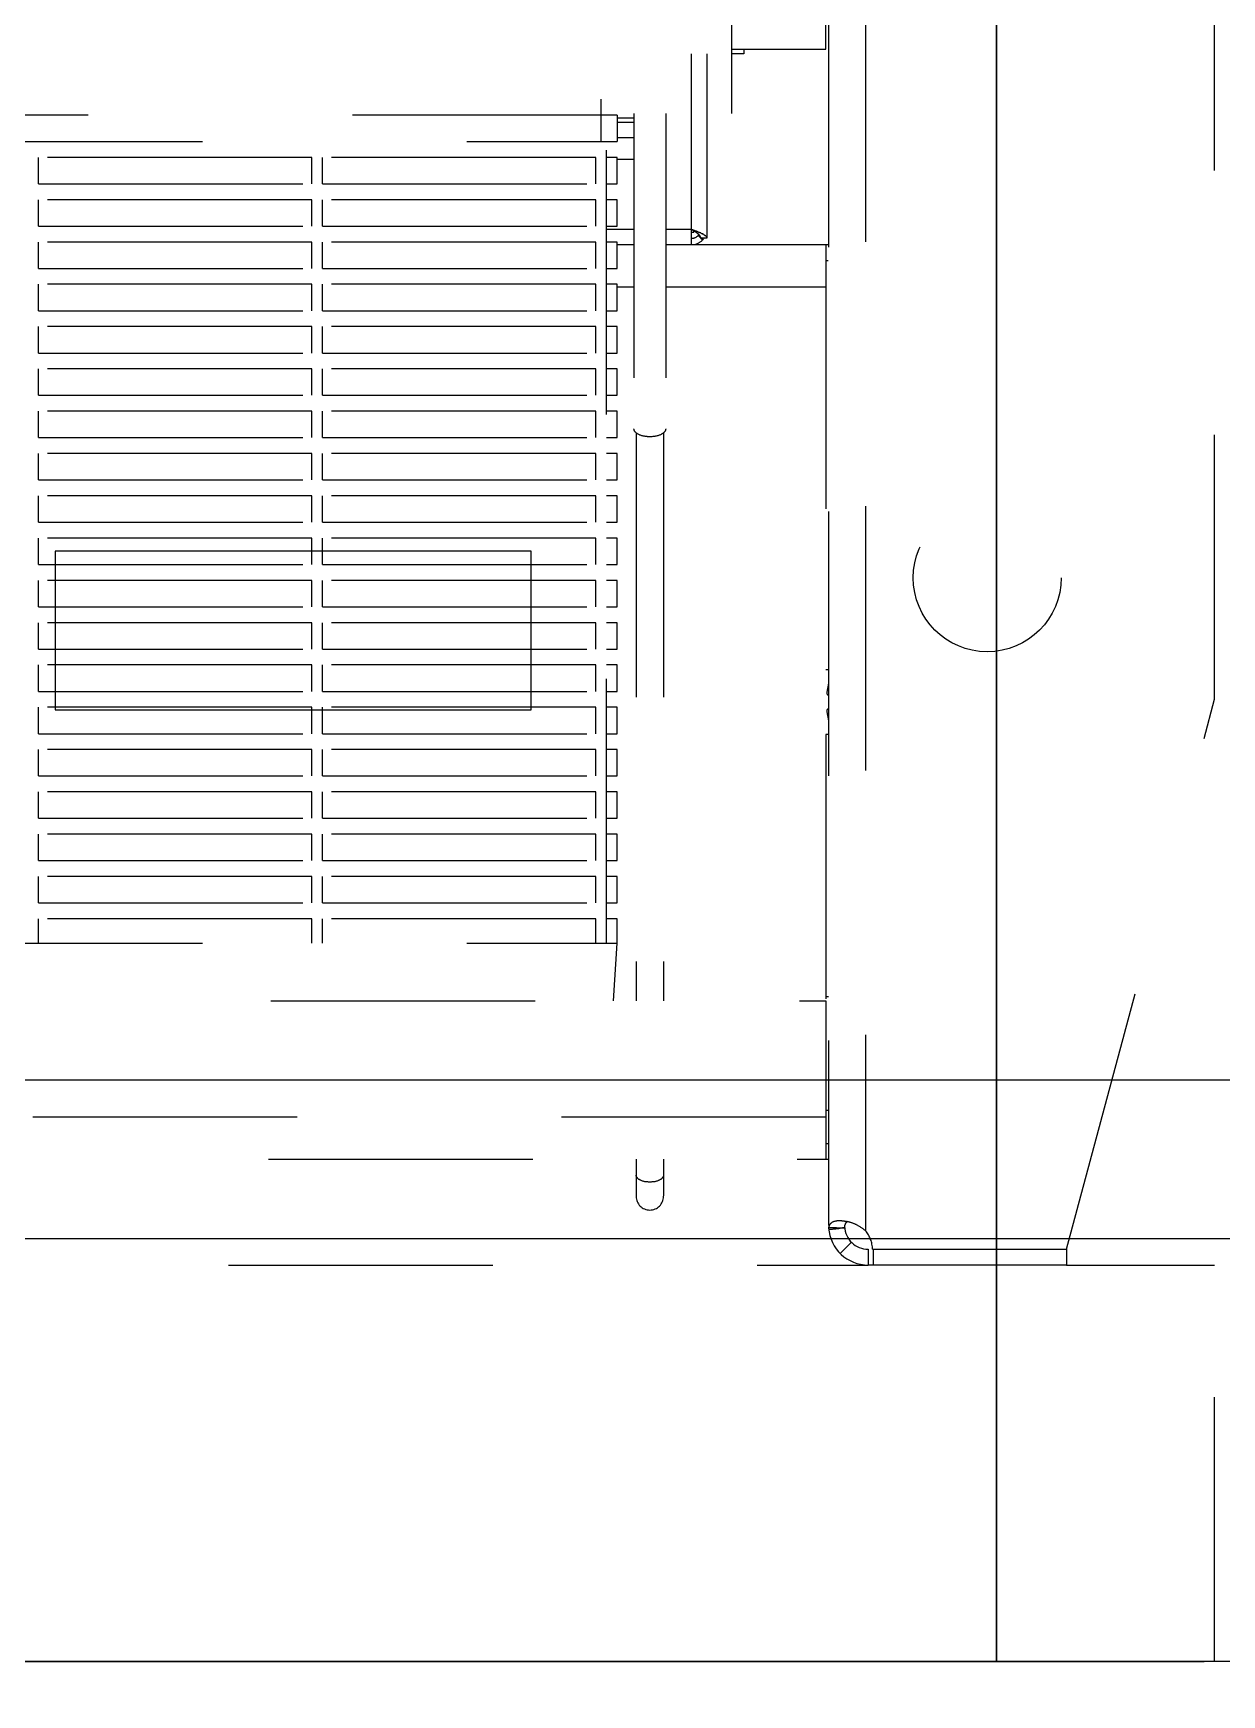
# Model space of a CAD drawing. Header units: millimetres. Extents: x 17886 to 18265, y -8727 to -7321.
# Drawn here: x 17948.745 to 17950.992, y -8152.056 to -8148.914 of the extents above; entities that cross this region are included whole.
import ezdxf

# ---------------------------------------------------------------- set-up
doc = ezdxf.new("R2010")
doc.units = ezdxf.units.MM
doc.linetypes.add('EPL_DASH', pattern=[1, 0.5, -0.5])
for name, color, linetype in [('1429459_RE01DXF_CONTINUOUS_LINE', 7, 'Continuous'), ('1729966_DXF_CONTINUOUS_LINE', 7, 'Continuous'), ('2543638_DXF_CONTINUOUS_LINE', 7, 'Continuous'), ('2630764_DKREDXF_CONTINUOUS_LINE', 7, 'Continuous'), ('2654754_DXF_CONTINUOUS_LINE', 7, 'Continuous'), ('2702101_DXF_CONTINUOUS_LINE', 7, 'Continuous'), ('3490706_DXF_CONTINUOUS_LINE', 7, 'Continuous'), ('3490708_DXF_CONTINUOUS_LINE', 7, 'Continuous'), ('3543613_DKREDXF_CONTINUOUS_LINE', 7, 'Continuous'), ('3570559_DXF_CONTINUOUS_LINE', 7, 'Continuous'), ('3570567_DXF_CONTINUOUS_LINE', 7, 'Continuous'), ('3570568_DXF_CONTINUOUS_LINE', 7, 'Continuous'), ('3570569_DXF_CONTINUOUS_LINE', 7, 'Continuous'), ('3K6060_DXF_CONTINUOUS_LINE', 7, 'Continuous'), ('4L6454_DXF_CONTINUOUS_LINE', 7, 'Continuous'), ('a_rahmen235', 7, 'Continuous')]:
    doc.layers.add(name, color=color, linetype=linetype)
doc.layers.add('CRTANJE', color=4, linetype='Continuous', lineweight=30)

msp = doc.modelspace()

# ---------------------------------------------------------------- linework, layer by layer
at = {"color": 6}
for points in [[(17952.28646, -8133.19343), (17942.28646, -8133.19343), (17942.28646, -8151.19343), (17952.28646, -8151.19343)], [(17951.98646, -8133.49343), (17942.58646, -8133.49343), (17942.58646, -8150.89343), (17951.98646, -8150.89343)], [(17948.78646, -8149.89343), (17948.78646, -8150.19343), (17949.68646, -8150.19343), (17949.68646, -8149.89343)]]:
    msp.add_lwpolyline(points, close=True, dxfattribs=at)
at = {"layer": '1429459_RE01DXF_CONTINUOUS_LINE', "color": 7, "linetype": 'EPL_DASH'}
for p, q in [((17949.88096, -8149.06543), (17949.88096, -8149.66181)), ((17949.94096, -8149.06543), (17949.94096, -8149.66181)), ((17949.88496, -8149.66928), (17949.88496, -8150.74343)), ((17949.93696, -8149.66928), (17949.93696, -8150.74343)), ((17949.88496, -8151.04343), (17949.88496, -8151.11262)), ((17949.93696, -8151.04343), (17949.93696, -8151.11262))]:
    msp.add_line(p, q, dxfattribs=at)
msp.add_arc((17949.91096, -8151.11343), 0.026, 180, 0, dxfattribs=at)
for points in [[(17949.88142, -8149.66441), (17949.88113, -8149.66358), (17949.88096, -8149.66269), (17949.88096, -8149.66181)], [(17949.88495, -8149.66929), (17949.88344, -8149.66797), (17949.88209, -8149.66631), (17949.88142, -8149.66441)], [(17949.94051, -8149.66441), (17949.93984, -8149.66631), (17949.93849, -8149.66797), (17949.93697, -8149.66929)], [(17949.94096, -8149.66181), (17949.94096, -8149.66269), (17949.9408, -8149.66358), (17949.94051, -8149.66441)]]:
    msp.add_open_spline(points, degree=3, dxfattribs=at)
for points, knots in [([(17949.91096, -8149.67681), (17949.90837, -8149.67681), (17949.89935, -8149.6762), (17949.88987, -8149.67356), (17949.88495, -8149.66929)], [0, 0, 0, 0, 0.2850859, 1, 1, 1, 1]), ([(17949.93697, -8149.66929), (17949.93554, -8149.67053), (17949.92769, -8149.67538), (17949.91819, -8149.67681), (17949.91096, -8149.67681)], [0, 0, 0, 0, 0.2079275, 1, 1, 1, 1]), ([(17949.91096, -8151.08643), (17949.9047, -8151.08643), (17949.89471, -8151.08551), (17949.88496, -8151.07741), (17949.88496, -8151.07343)], [0, 0, 0, 0, 0.6113239, 1, 1, 1, 1]), ([(17949.93696, -8151.07343), (17949.93696, -8151.07741), (17949.92721, -8151.08551), (17949.91722, -8151.08643), (17949.91096, -8151.08643)], [0, 0, 0, 0, 0.3886761, 1, 1, 1, 1])]:
    msp.add_open_spline(points, degree=3, knots=knots, dxfattribs=at)
at = {"layer": '1729966_DXF_CONTINUOUS_LINE', "color": 7, "linetype": 'EPL_DASH'}
msp.add_line((17949.88096, -8149.15243), (17949.84896, -8149.15243), dxfattribs=at)
at = {"layer": '2543638_DXF_CONTINUOUS_LINE', "color": 7, "linetype": 'EPL_DASH'}
for p, q in [((17950.24896, -8150.73593), (17950.24396, -8150.73593)), ((17950.24896, -8150.95093), (17950.24396, -8150.95093))]:
    msp.add_line(p, q, dxfattribs=at)
at = {"layer": '2630764_DKREDXF_CONTINUOUS_LINE', "color": 7, "linetype": 'EPL_DASH'}
for p, q in [((17950.08896, -8148.94343), (17950.08896, -8148.95243)), ((17950.08896, -8148.95243), (17950.06596, -8148.95243))]:
    msp.add_line(p, q, dxfattribs=at)
at = {"layer": '2654754_DXF_CONTINUOUS_LINE', "color": 3, "linetype": 'EPL_DASH'}
msp.add_line((17950.06596, -8149.06543), (17950.06596, -8148.81543), dxfattribs=at)
at = {"layer": '2702101_DXF_CONTINUOUS_LINE', "color": 7, "linetype": 'EPL_DASH'}
for p, q in [((17946.11396, -8151.24343), (17950.32396, -8151.24343)), ((17950.69896, -8151.24343), (17950.97896, -8151.24343)), ((17950.97896, -8151.99343), (17950.97896, -8151.24343)), ((17945.45896, -8151.99343), (17950.97896, -8151.99343))]:
    msp.add_line(p, q, dxfattribs=at)
at = {"layer": '3490706_DXF_CONTINUOUS_LINE', "color": 3, "linetype": 'EPL_DASH'}
for p, q in [((17949.98996, -8149.31343), (17949.98996, -8148.95243)), ((17950.01896, -8148.95243), (17950.01896, -8149.30143)), ((17949.82896, -8149.28443), (17949.88096, -8149.28443)), ((17949.94096, -8149.28443), (17949.98996, -8149.28443))]:
    msp.add_line(p, q, dxfattribs=at)
at = {"layer": '3490706_DXF_CONTINUOUS_LINE', "color": 7, "linetype": 'EPL_DASH'}
for p, q in [((17950.00228, -8149.29615), (17950.00642, -8149.30008)), ((17950.01896, -8149.30143), (17950.00696, -8149.30143)), ((17950.00738, -8149.30099), (17950.01098, -8149.30442))]:
    msp.add_line(p, q, dxfattribs=at)
at = {"layer": '3490706_DXF_CONTINUOUS_LINE', "color": 3, "linetype": 'EPL_DASH'}
for centre, radius, start, end in [((17949.9657, -8149.3808), 0.09863, 65.07307, 65.86713), ((17949.98834, -8149.33497), 0.0475, 59.67695, 62.23759), ((17949.98996, -8149.28443), 0.029, 285.65036, 323.67337), ((17950.00693, -8149.30728), 0.01409, 45.77234, 48.94795)]:
    msp.add_arc(centre, radius, start, end, dxfattribs=at)
at = {"layer": '3490706_DXF_CONTINUOUS_LINE', "color": 7, "linetype": 'EPL_DASH'}
msp.add_arc((17949.98996, -8149.28443), 0.017, 270, 323.15756, dxfattribs=at)
for points in [[(17949.98996, -8149.28443), (17949.99359, -8149.28674), (17949.99726, -8149.28902), (17950.00059, -8149.29174)], [(17950.00469, -8149.29576), (17950.00594, -8149.29737), (17950.00696, -8149.2994), (17950.00696, -8149.30143)]]:
    msp.add_open_spline(points, degree=3, dxfattribs=at)
at = {"layer": '3490706_DXF_CONTINUOUS_LINE', "color": 3, "linetype": 'EPL_DASH'}
for points in [[(17949.98996, -8149.28443), (17949.99367, -8149.28582), (17949.99739, -8149.2872), (17950.00106, -8149.28868)], [(17950.00106, -8149.28868), (17950.00273, -8149.28935), (17950.00439, -8149.29005), (17950.00603, -8149.29079)]]:
    msp.add_open_spline(points, degree=3, dxfattribs=at)
at = {"layer": '3490706_DXF_CONTINUOUS_LINE', "color": 7, "linetype": 'EPL_DASH'}
for points, knots in [([(17950.00059, -8149.29174), (17950.00115, -8149.2922), (17950.00219, -8149.29309), (17950.00318, -8149.29406), (17950.00363, -8149.29454)], [0, 0, 0, 0, 0.5179897, 1, 1, 1, 1]), ([(17950.00363, -8149.29454), (17950.00382, -8149.29474), (17950.00418, -8149.29514), (17950.00452, -8149.29556), (17950.00469, -8149.29576)], [0, 0, 0, 0, 0.5092799, 1, 1, 1, 1])]:
    msp.add_open_spline(points, degree=3, knots=knots, dxfattribs=at)
at = {"layer": '3490706_DXF_CONTINUOUS_LINE', "color": 3, "linetype": 'EPL_DASH'}
for points, knots in [([(17950.00727, -8149.29135), (17950.00782, -8149.29161), (17950.0089, -8149.29212), (17950.00996, -8149.29266), (17950.01047, -8149.29293)], [0, 0, 0, 0, 0.5126977, 1, 1, 1, 1]), ([(17950.01232, -8149.29396), (17950.01305, -8149.29438), (17950.01438, -8149.29522), (17950.01563, -8149.29617), (17950.01618, -8149.29665)], [0, 0, 0, 0, 0.532716, 1, 1, 1, 1]), ([(17950.01676, -8149.29718), (17950.01727, -8149.29769), (17950.01816, -8149.2987), (17950.01873, -8149.29993), (17950.01886, -8149.30052)], [0, 0, 0, 0, 0.5441616, 1, 1, 1, 1]), ([(17950.01886, -8149.30052), (17950.01889, -8149.30067), (17950.01895, -8149.30098), (17950.01896, -8149.30128), (17950.01896, -8149.30143)], [0, 0, 0, 0, 0.5031375, 1, 1, 1, 1])]:
    msp.add_open_spline(points, degree=3, knots=knots, dxfattribs=at)
at = {"layer": '3490708_DXF_CONTINUOUS_LINE', "color": 7, "linetype": 'EPL_DASH'}
for p, q in [((17949.98996, -8149.2898), (17949.99396, -8149.2898)), ((17949.99396, -8149.2898), (17949.99396, -8149.2871))]:
    msp.add_line(p, q, dxfattribs=at)
at = {"layer": '3543613_DKREDXF_CONTINUOUS_LINE', "color": 7, "linetype": 'EPL_DASH'}
for p, q in [((17949.81896, -8149.11843), (17949.81896, -8149.03843)), ((17949.84896, -8149.06843), (17946.56496, -8149.06843)), ((17949.84896, -8149.06843), (17949.84896, -8149.11843)), ((17946.56496, -8149.11843), (17949.84896, -8149.11843)), ((17949.82896, -8150.63443), (17949.82896, -8149.11843)), ((17949.27196, -8149.14843), (17948.75496, -8149.14843)), ((17948.75496, -8149.19843), (17948.75496, -8149.14843)), ((17949.27196, -8149.19843), (17949.27196, -8149.14843)), ((17949.80896, -8149.14843), (17949.29196, -8149.14843)), ((17949.29196, -8149.19843), (17949.29196, -8149.14843)), ((17949.80896, -8149.19843), (17949.80896, -8149.14843)), ((17949.84896, -8149.14843), (17949.82896, -8149.14843)), ((17949.84896, -8149.19843), (17949.84896, -8149.14843)), ((17948.75496, -8149.19843), (17949.27196, -8149.19843)), ((17949.29196, -8149.19843), (17949.80896, -8149.19843)), ((17949.82896, -8149.19843), (17949.84896, -8149.19843)), ((17949.27196, -8149.22843), (17948.75496, -8149.22843)), ((17948.75496, -8149.27843), (17948.75496, -8149.22843)), ((17949.27196, -8149.27843), (17949.27196, -8149.22843)), ((17949.80896, -8149.22843), (17949.29196, -8149.22843)), ((17949.29196, -8149.27843), (17949.29196, -8149.22843)), ((17949.80896, -8149.27843), (17949.80896, -8149.22843)), ((17949.84896, -8149.22843), (17949.82896, -8149.22843)), ((17949.84896, -8149.27843), (17949.84896, -8149.22843)), ((17948.75496, -8149.27843), (17949.27196, -8149.27843)), ((17949.29196, -8149.27843), (17949.80896, -8149.27843)), ((17949.82896, -8149.27843), (17949.84896, -8149.27843)), ((17949.27196, -8149.30843), (17948.75496, -8149.30843)), ((17948.75496, -8149.35843), (17948.75496, -8149.30843)), ((17949.27196, -8149.35843), (17949.27196, -8149.30843)), ((17949.80896, -8149.30843), (17949.29196, -8149.30843)), ((17949.29196, -8149.35843), (17949.29196, -8149.30843)), ((17949.80896, -8149.35843), (17949.80896, -8149.30843)), ((17949.84896, -8149.30843), (17949.82896, -8149.30843)), ((17949.84896, -8149.35843), (17949.84896, -8149.30843)), ((17948.75496, -8149.35843), (17949.27196, -8149.35843)), ((17949.29196, -8149.35843), (17949.80896, -8149.35843)), ((17949.82896, -8149.35843), (17949.84896, -8149.35843)), ((17949.27196, -8149.38843), (17948.75496, -8149.38843)), ((17948.75496, -8149.43843), (17948.75496, -8149.38843)), ((17949.27196, -8149.43843), (17949.27196, -8149.38843)), ((17949.80896, -8149.38843), (17949.29196, -8149.38843)), ((17949.29196, -8149.43843), (17949.29196, -8149.38843)), ((17949.80896, -8149.43843), (17949.80896, -8149.38843)), ((17949.84896, -8149.38843), (17949.82896, -8149.38843)), ((17949.84896, -8149.43843), (17949.84896, -8149.38843)), ((17948.75496, -8149.43843), (17949.27196, -8149.43843)), ((17949.29196, -8149.43843), (17949.80896, -8149.43843)), ((17949.82896, -8149.43843), (17949.84896, -8149.43843)), ((17949.27196, -8149.46843), (17948.75496, -8149.46843)), ((17948.75496, -8149.51843), (17948.75496, -8149.46843)), ((17949.27196, -8149.51843), (17949.27196, -8149.46843)), ((17949.80896, -8149.46843), (17949.29196, -8149.46843)), ((17949.29196, -8149.51843), (17949.29196, -8149.46843)), ((17949.80896, -8149.51843), (17949.80896, -8149.46843)), ((17949.84896, -8149.46843), (17949.82896, -8149.46843)), ((17949.84896, -8149.51843), (17949.84896, -8149.46843)), ((17948.75496, -8149.51843), (17949.27196, -8149.51843)), ((17949.29196, -8149.51843), (17949.80896, -8149.51843)), ((17949.82896, -8149.51843), (17949.84896, -8149.51843)), ((17949.27196, -8149.54843), (17948.75496, -8149.54843)), ((17948.75496, -8149.59843), (17948.75496, -8149.54843)), ((17949.27196, -8149.59843), (17949.27196, -8149.54843)), ((17949.80896, -8149.54843), (17949.29196, -8149.54843)), ((17949.29196, -8149.59843), (17949.29196, -8149.54843)), ((17949.80896, -8149.59843), (17949.80896, -8149.54843)), ((17949.84896, -8149.54843), (17949.82896, -8149.54843)), ((17949.84896, -8149.59843), (17949.84896, -8149.54843)), ((17948.75496, -8149.59843), (17949.27196, -8149.59843)), ((17949.29196, -8149.59843), (17949.80896, -8149.59843)), ((17949.82896, -8149.59843), (17949.84896, -8149.59843)), ((17949.27196, -8149.62843), (17948.75496, -8149.62843)), ((17948.75496, -8149.67843), (17948.75496, -8149.62843)), ((17949.27196, -8149.67843), (17949.27196, -8149.62843)), ((17949.80896, -8149.62843), (17949.29196, -8149.62843)), ((17949.29196, -8149.67843), (17949.29196, -8149.62843)), ((17949.80896, -8149.67843), (17949.80896, -8149.62843)), ((17949.84896, -8149.62843), (17949.82896, -8149.62843)), ((17949.84896, -8149.67843), (17949.84896, -8149.62843)), ((17948.75496, -8149.67843), (17949.27196, -8149.67843)), ((17949.29196, -8149.67843), (17949.80896, -8149.67843)), ((17949.82896, -8149.67843), (17949.84896, -8149.67843)), ((17949.27196, -8149.70843), (17948.75496, -8149.70843)), ((17948.75496, -8149.75843), (17948.75496, -8149.70843)), ((17949.27196, -8149.75843), (17949.27196, -8149.70843)), ((17949.80896, -8149.70843), (17949.29196, -8149.70843)), ((17949.29196, -8149.75843), (17949.29196, -8149.70843)), ((17949.80896, -8149.75843), (17949.80896, -8149.70843)), ((17949.84896, -8149.70843), (17949.82896, -8149.70843)), ((17949.84896, -8149.75843), (17949.84896, -8149.70843)), ((17948.75496, -8149.75843), (17949.27196, -8149.75843)), ((17949.29196, -8149.75843), (17949.80896, -8149.75843)), ((17949.82896, -8149.75843), (17949.84896, -8149.75843)), ((17949.27196, -8149.78843), (17948.75496, -8149.78843)), ((17948.75496, -8149.83843), (17948.75496, -8149.78843)), ((17949.27196, -8149.83843), (17949.27196, -8149.78843)), ((17949.80896, -8149.78843), (17949.29196, -8149.78843)), ((17949.29196, -8149.83843), (17949.29196, -8149.78843)), ((17949.80896, -8149.83843), (17949.80896, -8149.78843)), ((17949.84896, -8149.78843), (17949.82896, -8149.78843)), ((17949.84896, -8149.83843), (17949.84896, -8149.78843)), ((17948.75496, -8149.83843), (17949.27196, -8149.83843)), ((17949.29196, -8149.83843), (17949.80896, -8149.83843)), ((17949.82896, -8149.83843), (17949.84896, -8149.83843)), ((17949.27196, -8149.86843), (17948.75496, -8149.86843)), ((17948.75496, -8149.91843), (17948.75496, -8149.86843)), ((17949.27196, -8149.91843), (17949.27196, -8149.86843)), ((17949.80896, -8149.86843), (17949.29196, -8149.86843)), ((17949.29196, -8149.91843), (17949.29196, -8149.86843)), ((17949.80896, -8149.91843), (17949.80896, -8149.86843)), ((17949.84896, -8149.86843), (17949.82896, -8149.86843)), ((17949.84896, -8149.91843), (17949.84896, -8149.86843)), ((17948.75496, -8149.91843), (17949.27196, -8149.91843)), ((17949.29196, -8149.91843), (17949.80896, -8149.91843)), ((17949.82896, -8149.91843), (17949.84896, -8149.91843)), ((17949.27196, -8149.94843), (17948.75496, -8149.94843)), ((17948.75496, -8149.99843), (17948.75496, -8149.94843)), ((17949.27196, -8149.99843), (17949.27196, -8149.94843)), ((17949.80896, -8149.94843), (17949.29196, -8149.94843)), ((17949.29196, -8149.99843), (17949.29196, -8149.94843)), ((17949.80896, -8149.99843), (17949.80896, -8149.94843)), ((17949.84896, -8149.94843), (17949.82896, -8149.94843)), ((17949.84896, -8149.99843), (17949.84896, -8149.94843)), ((17948.75496, -8149.99843), (17949.27196, -8149.99843)), ((17949.29196, -8149.99843), (17949.80896, -8149.99843)), ((17949.82896, -8149.99843), (17949.84896, -8149.99843)), ((17949.27196, -8150.02843), (17948.75496, -8150.02843)), ((17948.75496, -8150.07843), (17948.75496, -8150.02843)), ((17949.27196, -8150.07843), (17949.27196, -8150.02843)), ((17949.80896, -8150.02843), (17949.29196, -8150.02843)), ((17949.29196, -8150.07843), (17949.29196, -8150.02843)), ((17949.80896, -8150.07843), (17949.80896, -8150.02843)), ((17949.84896, -8150.02843), (17949.82896, -8150.02843)), ((17949.84896, -8150.07843), (17949.84896, -8150.02843)), ((17948.75496, -8150.07843), (17949.27196, -8150.07843)), ((17949.29196, -8150.07843), (17949.80896, -8150.07843)), ((17949.82896, -8150.07843), (17949.84896, -8150.07843)), ((17949.27196, -8150.10843), (17948.75496, -8150.10843)), ((17948.75496, -8150.15843), (17948.75496, -8150.10843)), ((17949.27196, -8150.15843), (17949.27196, -8150.10843)), ((17949.80896, -8150.10843), (17949.29196, -8150.10843)), ((17949.29196, -8150.15843), (17949.29196, -8150.10843)), ((17949.80896, -8150.15843), (17949.80896, -8150.10843)), ((17949.84896, -8150.10843), (17949.82896, -8150.10843)), ((17949.84896, -8150.15843), (17949.84896, -8150.10843)), ((17948.75496, -8150.15843), (17949.27196, -8150.15843)), ((17949.29196, -8150.15843), (17949.80896, -8150.15843)), ((17949.82896, -8150.15843), (17949.84896, -8150.15843)), ((17949.27196, -8150.18843), (17948.75496, -8150.18843)), ((17948.75496, -8150.23843), (17948.75496, -8150.18843)), ((17949.27196, -8150.23843), (17949.27196, -8150.18843)), ((17949.80896, -8150.18843), (17949.29196, -8150.18843)), ((17949.29196, -8150.23843), (17949.29196, -8150.18843)), ((17949.80896, -8150.23843), (17949.80896, -8150.18843)), ((17949.84896, -8150.18843), (17949.82896, -8150.18843)), ((17949.84896, -8150.23843), (17949.84896, -8150.18843)), ((17948.75496, -8150.23843), (17949.27196, -8150.23843)), ((17949.29196, -8150.23843), (17949.80896, -8150.23843)), ((17949.82896, -8150.23843), (17949.84896, -8150.23843)), ((17949.27196, -8150.26843), (17948.75496, -8150.26843)), ((17948.75496, -8150.31843), (17948.75496, -8150.26843)), ((17949.27196, -8150.31843), (17949.27196, -8150.26843)), ((17949.80896, -8150.26843), (17949.29196, -8150.26843)), ((17949.29196, -8150.31843), (17949.29196, -8150.26843)), ((17949.80896, -8150.31843), (17949.80896, -8150.26843)), ((17949.84896, -8150.26843), (17949.82896, -8150.26843)), ((17949.84896, -8150.31843), (17949.84896, -8150.26843)), ((17948.75496, -8150.31843), (17949.27196, -8150.31843)), ((17949.29196, -8150.31843), (17949.80896, -8150.31843)), ((17949.82896, -8150.31843), (17949.84896, -8150.31843)), ((17949.27196, -8150.34843), (17948.75496, -8150.34843)), ((17948.75496, -8150.39843), (17948.75496, -8150.34843)), ((17949.27196, -8150.39843), (17949.27196, -8150.34843)), ((17949.80896, -8150.34843), (17949.29196, -8150.34843)), ((17949.29196, -8150.39843), (17949.29196, -8150.34843)), ((17949.80896, -8150.39843), (17949.80896, -8150.34843)), ((17949.84896, -8150.34843), (17949.82896, -8150.34843)), ((17949.84896, -8150.39843), (17949.84896, -8150.34843)), ((17948.75496, -8150.39843), (17949.27196, -8150.39843)), ((17949.29196, -8150.39843), (17949.80896, -8150.39843)), ((17949.82896, -8150.39843), (17949.84896, -8150.39843)), ((17949.27196, -8150.42843), (17948.75496, -8150.42843)), ((17948.75496, -8150.47843), (17948.75496, -8150.42843)), ((17949.27196, -8150.47843), (17949.27196, -8150.42843)), ((17949.80896, -8150.42843), (17949.29196, -8150.42843)), ((17949.29196, -8150.47843), (17949.29196, -8150.42843)), ((17949.80896, -8150.47843), (17949.80896, -8150.42843)), ((17949.84896, -8150.42843), (17949.82896, -8150.42843)), ((17949.84896, -8150.47843), (17949.84896, -8150.42843)), ((17948.75496, -8150.47843), (17949.27196, -8150.47843)), ((17949.29196, -8150.47843), (17949.80896, -8150.47843)), ((17949.82896, -8150.47843), (17949.84896, -8150.47843)), ((17949.27196, -8150.50843), (17948.75496, -8150.50843)), ((17948.75496, -8150.55843), (17948.75496, -8150.50843)), ((17949.27196, -8150.55843), (17949.27196, -8150.50843)), ((17949.80896, -8150.50843), (17949.29196, -8150.50843)), ((17949.29196, -8150.55843), (17949.29196, -8150.50843)), ((17949.80896, -8150.55843), (17949.80896, -8150.50843)), ((17949.84896, -8150.50843), (17949.82896, -8150.50843)), ((17949.84896, -8150.55843), (17949.84896, -8150.50843)), ((17948.75496, -8150.55843), (17949.27196, -8150.55843)), ((17949.29196, -8150.55843), (17949.80896, -8150.55843)), ((17949.82896, -8150.55843), (17949.84896, -8150.55843)), ((17949.27196, -8150.58843), (17948.75496, -8150.58843)), ((17948.75496, -8150.63443), (17948.75496, -8150.58843)), ((17949.27196, -8150.63443), (17949.27196, -8150.58843)), ((17949.80896, -8150.58843), (17949.29196, -8150.58843)), ((17949.29196, -8150.63443), (17949.29196, -8150.58843)), ((17949.80896, -8150.63443), (17949.80896, -8150.58843)), ((17949.84896, -8150.58843), (17949.82896, -8150.58843)), ((17949.84896, -8150.63443), (17949.84896, -8150.58843)), ((17946.56496, -8150.63443), (17949.84896, -8150.63443)), ((17949.8422, -8150.74343), (17949.84896, -8150.63443))]:
    msp.add_line(p, q, dxfattribs=at)
at = {"layer": '3570559_DXF_CONTINUOUS_LINE', "color": 7, "linetype": 'EPL_DASH'}
for p, q in [((17950.24396, -8148.94343), (17950.24396, -8148.85343)), ((17950.06596, -8148.94343), (17950.24396, -8148.94343))]:
    msp.add_line(p, q, dxfattribs=at)
at = {"layer": '3570567_DXF_CONTINUOUS_LINE', "color": 7, "linetype": 'EPL_DASH'}
for p, q in [((17949.84896, -8149.31343), (17949.88096, -8149.31343)), ((17949.94096, -8149.31343), (17950.24816, -8149.31343)), ((17950.24396, -8149.31343), (17950.24396, -8150.11693)), ((17949.84896, -8149.39343), (17949.88096, -8149.39343)), ((17949.94096, -8149.39343), (17950.24396, -8149.39343)), ((17950.24396, -8150.11693), (17950.24816, -8150.11693)), ((17950.24896, -8150.14289), (17950.24546, -8150.15993)), ((17950.24546, -8150.19694), (17950.24896, -8150.21397)), ((17950.24816, -8150.23993), (17950.24396, -8150.23993)), ((17950.24396, -8150.23993), (17950.24396, -8150.74343))]:
    msp.add_line(p, q, dxfattribs=at)
at = {"layer": '3570567_DXF_CONTINUOUS_LINE', "color": 3, "linetype": 'EPL_DASH'}
msp.add_line((17950.24396, -8149.34343), (17950.24816, -8149.34343), dxfattribs=at)
at = {"layer": '3570567_DXF_CONTINUOUS_LINE', "color": 7, "linetype": 'EPL_DASH'}
for centre, start, end in [((17950.25036, -8150.16093), 168.39561, 252.27453), ((17950.25036, -8150.19593), 107.72547, 191.60439)]:
    msp.add_arc(centre, 0.005, start, end, dxfattribs=at)
at = {"layer": '3570568_DXF_CONTINUOUS_LINE', "color": 7, "linetype": 'EPL_DASH'}
for p, q in [((17946.19396, -8150.74343), (17950.24396, -8150.74343)), ((17950.24396, -8150.74343), (17950.24396, -8151.04343)), ((17950.24396, -8150.96343), (17946.19396, -8150.96343)), ((17946.18976, -8151.04343), (17950.25036, -8151.04343))]:
    msp.add_line(p, q, dxfattribs=at)
at = {"layer": '3570568_DXF_CONTINUOUS_LINE', "color": 3, "linetype": 'EPL_DASH'}
msp.add_line((17950.24396, -8151.01343), (17950.25036, -8151.01343), dxfattribs=at)
at = {"layer": '3570569_DXF_CONTINUOUS_LINE', "color": 7, "linetype": 'EPL_DASH'}
for p, q in [((17950.97896, -8150.17343), (17950.97896, -8148.74343)), ((17950.24896, -8148.81843), (17950.24896, -8151.16843)), ((17950.31896, -8148.80815), (17950.31896, -8151.17872)), ((17950.69896, -8151.21343), (17950.97896, -8150.17343)), ((17950.27303, -8151.17359), (17950.27097, -8151.1738)), ((17950.29214, -8151.20025), (17950.27093, -8151.22146)), ((17950.32396, -8151.21343), (17950.32396, -8151.24343)), ((17950.33202, -8151.21343), (17950.69896, -8151.21343)), ((17950.33306, -8151.21343), (17950.33306, -8151.24343)), ((17950.69896, -8151.21343), (17950.69896, -8151.24343)), ((17950.69896, -8151.24343), (17950.32396, -8151.24343))]:
    msp.add_line(p, q, dxfattribs=at)
msp.add_circle((17950.54896, -8149.94343), 0.14, dxfattribs=at)
for centre, radius, start, end in [((17950.32396, -8151.16843), 0.075, 183.86507, 270), ((17949.18491, -8140.64618), 10.58349, 275.772304, 275.889977), ((17950.3761, -8152.18223), 1.0139, 95.48486, 95.83494), ((17950.2646, -8151.24454), 0.08565, 64.85228, 76.36466), ((17950.27702, -8151.2143), 0.055, 0.90375, 40.31088)]:
    msp.add_arc(centre, radius, start, end, dxfattribs=at)
at = {"layer": '3570569_DXF_CONTINUOUS_LINE', "color": 3, "linetype": 'EPL_DASH'}
msp.add_arc((17950.32396, -8151.16843), 0.045, 182.91724, 270, dxfattribs=at)
at = {"layer": '3570569_DXF_CONTINUOUS_LINE', "color": 7, "linetype": 'EPL_DASH'}
for points in [[(17950.24936, -8151.17293), (17950.24991, -8151.16946), (17950.2515, -8151.16581), (17950.25419, -8151.16354)], [(17950.26907, -8151.17353), (17950.2625, -8151.1733), (17950.25593, -8151.17293), (17950.24936, -8151.17292)], [(17950.25419, -8151.16354), (17950.25824, -8151.16013), (17950.26421, -8151.1593), (17950.2695, -8151.1593)], [(17950.27912, -8151.17378), (17950.27577, -8151.17374), (17950.27242, -8151.17365), (17950.26907, -8151.17353)], [(17950.2695, -8151.1593), (17950.27464, -8151.15931), (17950.27979, -8151.1601), (17950.28479, -8151.16131)], [(17950.301, -8151.16701), (17950.30747, -8151.17005), (17950.31365, -8151.17394), (17950.31896, -8151.17872)]]:
    msp.add_open_spline(points, degree=3, dxfattribs=at)
at = {"layer": '3570569_DXF_CONTINUOUS_LINE', "color": 3, "linetype": 'EPL_DASH'}
msp.add_open_spline([(17950.2792, -8151.17307), (17950.27948, -8151.16991), (17950.28004, -8151.16658), (17950.28172, -8151.16389)], degree=3, dxfattribs=at)
msp.add_open_spline([(17950.28172, -8151.16389), (17950.28207, -8151.16333), (17950.28287, -8151.16228), (17950.28387, -8151.16142), (17950.2844, -8151.16106)], degree=3, knots=[0, 0, 0, 0, 0.5045274, 1, 1, 1, 1], dxfattribs=at)
at = {"layer": '3K6060_DXF_CONTINUOUS_LINE', "color": 7, "linetype": 'EPL_DASH'}
for p, q in [((17949.88096, -8149.07432), (17949.84896, -8149.07432)), ((17949.88096, -8149.08253), (17949.84896, -8149.08253))]:
    msp.add_line(p, q, dxfattribs=at)
at = {"layer": '4L6454_DXF_CONTINUOUS_LINE', "color": 7, "linetype": 'EPL_DASH'}
msp.add_line((17949.88096, -8149.11143), (17949.84896, -8149.11143), dxfattribs=at)
at = {"layer": 'a_rahmen235'}
msp.add_lwpolyline([(17942.71646, -8153.19343), (17964.15646, -8153.19343), (17964.15646, -8151.99343), (17942.71646, -8151.99343)], close=True, dxfattribs=at)
at = {"layer": 'CRTANJE', "lineweight": 30}
msp.add_lwpolyline([(17950.56646, -8151.99343), (17950.56646, -8127.30343), (17948.46646, -8127.30343), (17948.46646, -8151.99343)], close=True, dxfattribs=at)

doc.saveas('drawing.dxf')
